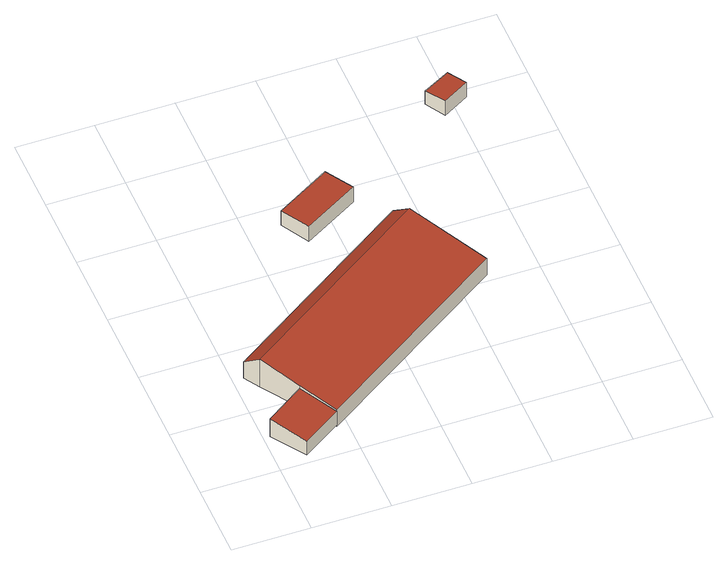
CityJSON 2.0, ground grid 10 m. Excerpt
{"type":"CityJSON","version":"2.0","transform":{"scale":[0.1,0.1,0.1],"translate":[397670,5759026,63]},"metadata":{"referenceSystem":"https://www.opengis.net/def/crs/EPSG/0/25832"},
"CityObjects":{
"building1":{"type":"Building","attributes":{"Gemeindeschluessel":"05558020","Geometrietyp2DReferenz":"3000","function":"31001_2460","roofType":"2100","measuredHeight":2.9},"geometry":[{"type":"Solid","lod":"2","boundaries":[[[[0,1,2,3]],[[4,5,1,0]],[[6,7,5,4]],[[3,2,7,6]],[[4,0,3,6]],[[1,5,7,2]]]],"semantics":{"surfaces":[{"type":"WallSurface"},{"type":"RoofSurface"},{"type":"GroundSurface"}],"values":[[0,0,0,0,1,2]]}}]},
"building2":{"type":"Building","attributes":{"Gemeindeschluessel":"05558020","Geometrietyp2DReferenz":"3000","function":"31001_2700","roofType":"3100","measuredHeight":4.56},"geometry":[{"type":"Solid","lod":"2","boundaries":[[[[8,9,10,11]],[[12,13,9,8]],[[14,15,13,12]],[[16,17,15,14]],[[18,19,17,16]],[[20,21,19,18]],[[11,10,21,20]],[[14,12,8,16]],[[11,20,18,16,8]],[[9,13,15,17,19,21,10]]]],"semantics":{"surfaces":[{"type":"WallSurface"},{"type":"RoofSurface"},{"type":"GroundSurface"}],"values":[[0,0,0,0,0,0,0,1,1,2]]}}]},
"building3":{"type":"Building","attributes":{"Gemeindeschluessel":"05558020","Geometrietyp2DReferenz":"3000","function":"31001_2700","roofType":"2100","measuredHeight":2.49},"geometry":[{"type":"Solid","lod":"2","boundaries":[[[[22,23,24,25]],[[26,27,23,22]],[[28,29,27,26]],[[25,24,29,28]],[[26,22,25,28]],[[23,27,29,24]]]],"semantics":{"surfaces":[{"type":"WallSurface"},{"type":"RoofSurface"},{"type":"GroundSurface"}],"values":[[0,0,0,0,1,2]]}}]},
"building4":{"type":"Building","attributes":{"Gemeindeschluessel":"05558020","Geometrietyp2DReferenz":"3000","function":"31001_1310","roofType":"2100","measuredHeight":2.33},"geometry":[{"type":"Solid","lod":"2","boundaries":[[[[30,31,32,33]],[[34,35,31,30]],[[36,37,35,34]],[[33,32,37,36]],[[34,30,33,36]],[[31,35,37,32]]]],"semantics":{"surfaces":[{"type":"WallSurface"},{"type":"RoofSurface"},{"type":"GroundSurface"}],"values":[[0,0,0,0,1,2]]}}]}
},
"vertices":[
[7,53,41],[7,53,12],[36,9,12],[36,9,35],[57,87,41],[57,87,12],[86,42,35],[86,42,12],
[26,134,55],[26,134,10],[57,87,10],[57,87,46],[13,154,37],[13,154,10],[263,321,37],[263,321,10],[276,301,55],[276,301,10],[337,209,37],[337,209,10],[86,42,37],[86,42,10],
[142,369,35],[142,369,12],[163,332,12],[163,332,37],[213,410,35],[213,410,12],[234,373,37],[234,373,12],
[419,488,33],[419,488,9],[405,514,9],[405,514,30],[385,469,33],[385,469,9],[370,495,30],[370,495,9]
]}
